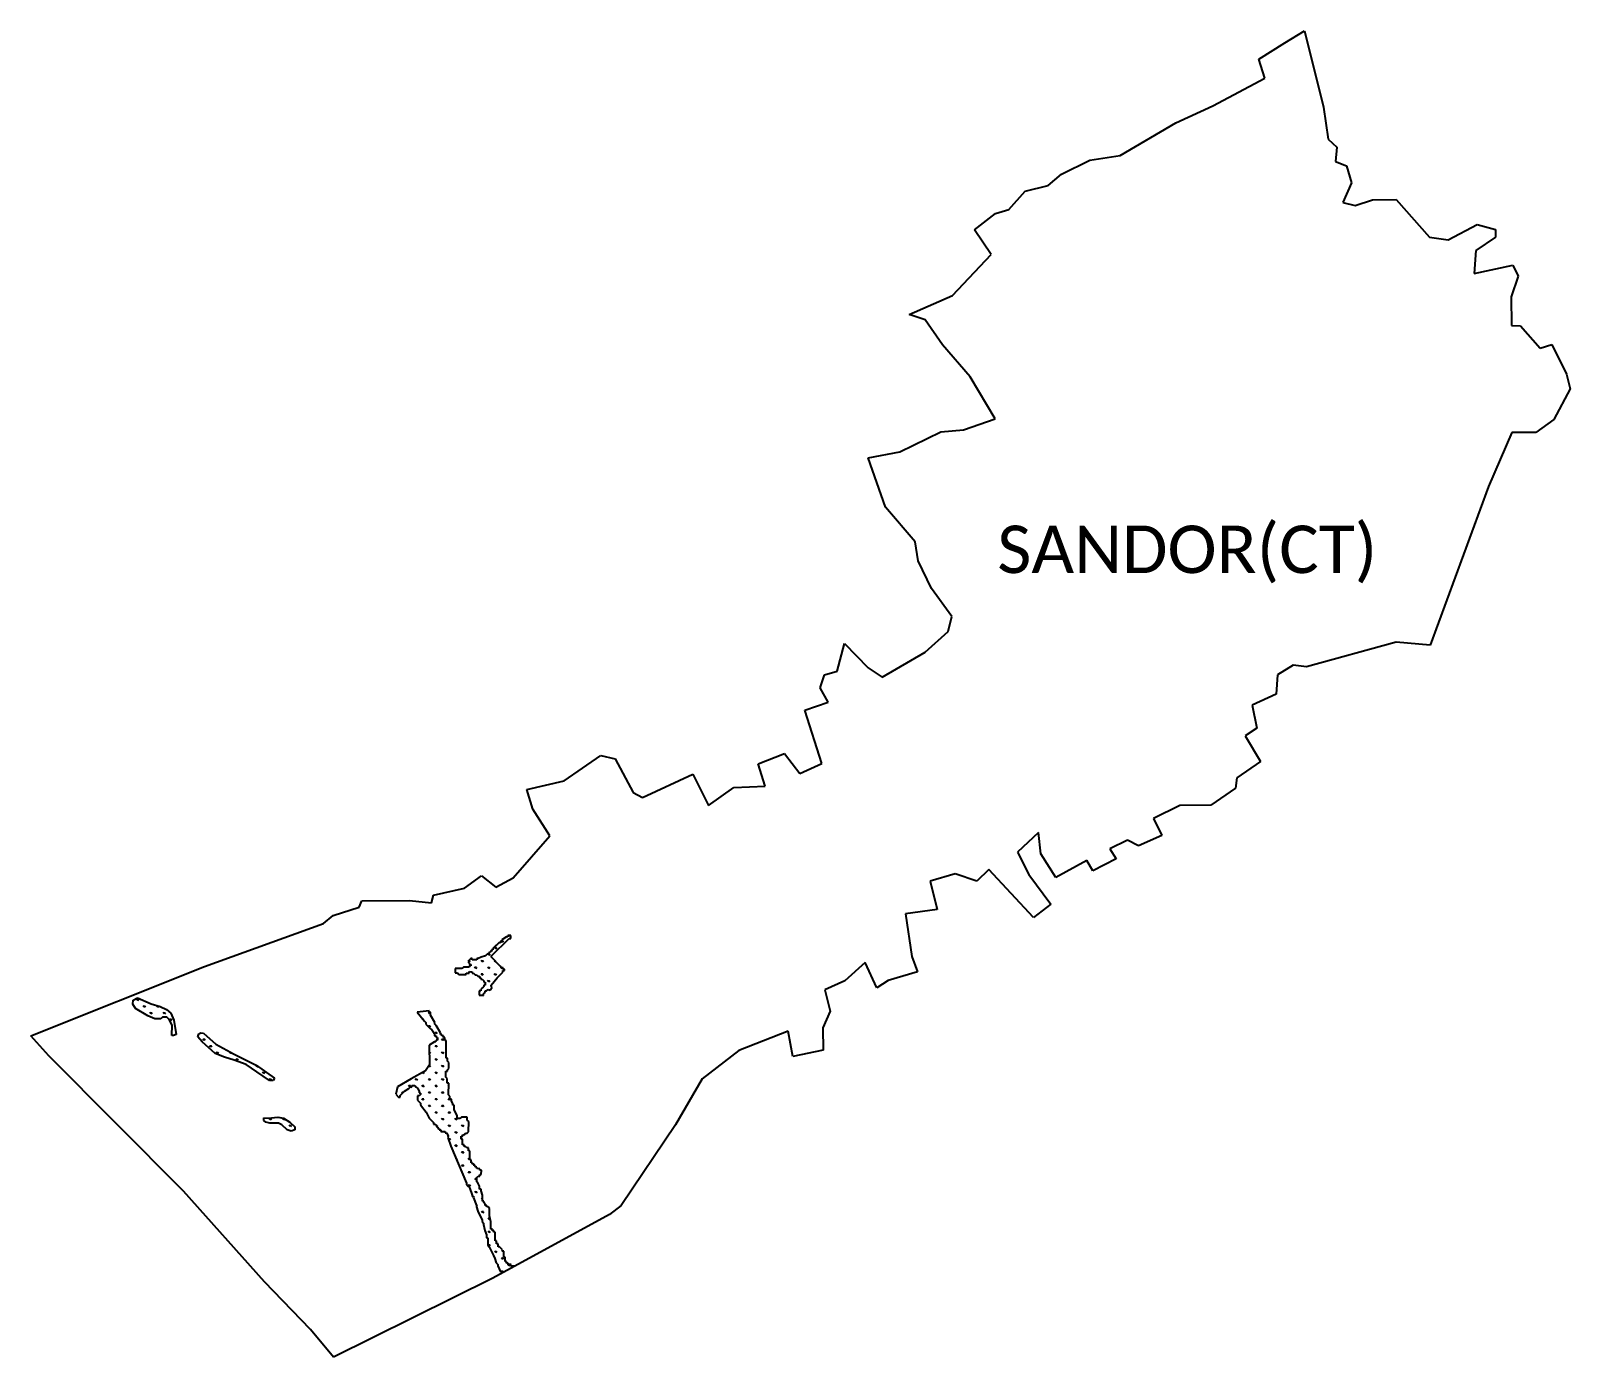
# Model space of a CAD drawing. Header units: metres. Extents: x 266693 to 270862, y 2139909 to 2143501.
import ezdxf

# ---------------------------------------------------------------- set-up
doc = ezdxf.new("R2010")
doc.units = ezdxf.units.M
for name, color, linetype in [('MANGROOVES', 112, 'Continuous'), ('village', 3, 'Continuous'), ('VILLAGE NAME', 250, 'Continuous')]:
    doc.layers.add(name, color=color, linetype=linetype)
doc.styles.add('MtXpl_Calibri', font='calibri.ttf')

msp = doc.modelspace()

# ---------------------------------------------------------------- linework, layer by layer
at = {"layer": 'MANGROOVES'}
for p, q in [((267940.6, 2140996.2), (267988.9, 2141043.3)), ((267981, 2141047.4), (267969, 2141039.6)), ((267969, 2141039.6), (267969, 2141035.6)), ((267985, 2141047.3), (267981, 2141047.4)), ((267985.1, 2141051.3), (267985, 2141047.3)), ((267989.1, 2141051.3), (267985.1, 2141051.3)), ((267988.9, 2141043.3), (267992.9, 2141043.3)), ((267993, 2141051.2), (267989.1, 2141051.3)), ((267992.9, 2141043.3), (267993, 2141047.2)), ((267993, 2141047.2), (267993, 2141051.2)), ((267924.7, 2140996.4), (267912.7, 2140992.6)), ((267928.7, 2141000.3), (267924.7, 2140996.4)), ((267932.7, 2141000.3), (267928.7, 2141000.3)), ((267932.8, 2141004.2), (267932.7, 2141000.3)), ((267936.7, 2141004.2), (267932.8, 2141004.2)), ((267936.8, 2141008.2), (267936.7, 2141004.2)), ((267940.8, 2141008.1), (267936.8, 2141008.2)), ((267940.6, 2140992.2), (267940.6, 2140996.2)), ((267944.8, 2141012), (267940.8, 2141012.1)), ((267940.8, 2141012.1), (267940.8, 2141008.1)), ((267952.9, 2141023.9), (267944.8, 2141016)), ((267944.8, 2141016), (267944.8, 2141012)), ((267956.9, 2141027.8), (267952.9, 2141023.9)), ((267961, 2141031.7), (267956.9, 2141027.8)), ((267964.9, 2141031.7), (267961, 2141031.7)), ((267965, 2141035.7), (267964.9, 2141031.7)), ((267969, 2141035.6), (267965, 2141035.7)), ((267842.7, 2140961.6), (267842.5, 2140949.7)), ((267844.7, 2140961.6), (267842.7, 2140961.6)), ((267848.7, 2140961.5), (267844.7, 2140961.6)), ((267852.6, 2140961.5), (267848.7, 2140961.5)), ((267856.6, 2140961.4), (267852.6, 2140961.5)), ((267860.6, 2140961.4), (267856.6, 2140961.4)), ((267864.6, 2140965.3), (267860.6, 2140961.4)), ((267868.6, 2140965.3), (267864.6, 2140965.3)), ((267872.6, 2140965.2), (267868.6, 2140965.3)), ((267876.6, 2140965.2), (267872.6, 2140965.2)), ((267880.5, 2140965.1), (267876.6, 2140965.2)), ((267884.8, 2140988.9), (267876.8, 2140981.1)), ((267876.8, 2140981.1), (267880.7, 2140977.1)), ((267880.3, 2140949.2), (267880.4, 2140953.2)), ((267880.4, 2140953.2), (267884.4, 2140953.1)), ((267880.6, 2140969.1), (267880.5, 2140965.1)), ((267880.7, 2140977.1), (267880.6, 2140973.1)), ((267880.6, 2140973.1), (267884.6, 2140973)), ((267884.6, 2140969), (267880.6, 2140969.1)), ((267884.4, 2140953.1), (267888.3, 2140953.1)), ((267884.6, 2140973), (267884.6, 2140969)), ((267888.8, 2140988.9), (267884.8, 2140988.9)), ((267888.3, 2140953.1), (267888.3, 2140949.1)), ((267888.7, 2140984.9), (267888.8, 2140988.9)), ((267892.7, 2140984.9), (267888.7, 2140984.9)), ((267896.7, 2140984.8), (267892.7, 2140984.9)), ((267900.7, 2140984.8), (267896.7, 2140984.8)), ((267904.7, 2140988.7), (267900.7, 2140988.7)), ((267900.7, 2140988.7), (267900.7, 2140984.8)), ((267912.7, 2140992.6), (267904.7, 2140988.7)), ((267964.1, 2140968), (267940.6, 2140992.2)), ((267968, 2140964), (267964.1, 2140968)), ((267972, 2140963.9), (267968, 2140964)), ((267971.9, 2140952), (267971.9, 2140956)), ((267971.9, 2140956), (267975.9, 2140955.9)), ((267972, 2140960), (267972, 2140963.9)), ((267975.9, 2140959.9), (267972, 2140960)), ((267975.9, 2140955.9), (267975.9, 2140959.9)), ((267842.5, 2140949.7), (267844.5, 2140949.7)), ((267844.5, 2140949.7), (267848.5, 2140949.6)), ((267848.5, 2140949.6), (267852.4, 2140945.6)), ((267852.4, 2140945.6), (267856.4, 2140945.5)), ((267856.4, 2140945.5), (267860.4, 2140945.5)), ((267860.4, 2140945.5), (267864.4, 2140945.4)), ((267864.4, 2140945.4), (267868.3, 2140945.4)), ((267868.3, 2140945.4), (267872.3, 2140945.3)), ((267872.3, 2140945.3), (267872.4, 2140949.3)), ((267872.4, 2140949.3), (267876.4, 2140949.3)), ((267876.4, 2140949.3), (267880.3, 2140949.2)), ((267888.3, 2140949.1), (267892.3, 2140949.1)), ((267892.3, 2140949.1), (267896.2, 2140945)), ((267896.2, 2140945), (267900.2, 2140945)), ((267900.2, 2140945), (267904.1, 2140940.9)), ((267904.1, 2140940.9), (267908.1, 2140940.9)), ((267908.1, 2140940.9), (267908, 2140936.9)), ((267908, 2140936.9), (267912, 2140936.9)), ((267919.7, 2140912.9), (267911.6, 2140905)), ((267912, 2140936.9), (267912, 2140932.9)), ((267912, 2140932.9), (267915.9, 2140932.8)), ((267915.9, 2140932.8), (267919.9, 2140928.8)), ((267923.7, 2140916.8), (267919.7, 2140916.9)), ((267919.7, 2140916.9), (267919.7, 2140912.9)), ((267919.9, 2140928.8), (267919.8, 2140924.8)), ((267919.8, 2140924.8), (267923.8, 2140924.8)), ((267923.8, 2140924.8), (267923.7, 2140920.8)), ((267923.7, 2140920.8), (267923.7, 2140916.8)), ((267936.9, 2140902.9), (267942.8, 2140911.5)), ((267939.5, 2140912.6), (267939.6, 2140916.6)), ((267942.8, 2140911.5), (267939.5, 2140912.6)), ((267939.6, 2140916.6), (267955.8, 2140936.3)), ((267955.8, 2140936.3), (267963.8, 2140944.2)), ((267963.8, 2140944.2), (267971.9, 2140952)), ((266969.5, 2140865.3), (266970, 2140876.3)), ((266970, 2140876.3), (266981.7, 2140882.5)), ((266981.7, 2140882.5), (267019.3, 2140866.5)), ((267907.5, 2140893.2), (267907.4, 2140889.2)), ((267907.4, 2140889.2), (267911.4, 2140889.1)), ((267907.6, 2140901.1), (267907.5, 2140897.1)), ((267907.5, 2140897.1), (267907.5, 2140893.2)), ((267911.5, 2140901.1), (267907.6, 2140901.1)), ((267911.4, 2140889.1), (267915.4, 2140889.1)), ((267911.6, 2140905), (267911.5, 2140901.1)), ((267915.4, 2140889.1), (267919.3, 2140889)), ((267919.3, 2140889), (267919.4, 2140893)), ((267919.4, 2140893), (267923.4, 2140896.9)), ((267923.4, 2140896.9), (267923.5, 2140900.9)), ((267923.5, 2140900.9), (267927.5, 2140900.9)), ((267927.5, 2140900.9), (267931.5, 2140904.8)), ((267931.5, 2140904.8), (267936.9, 2140902.9)), ((266976.4, 2140853.7), (266969.5, 2140865.3)), ((267009.8, 2140833.4), (266976.4, 2140853.7)), ((267029.2, 2140825.5), (267009.8, 2140833.4)), ((267019.3, 2140866.5), (267043.6, 2140858.9)), ((267043.6, 2140858.9), (267060.8, 2140850.8)), ((267050.1, 2140830), (267044.9, 2140825.3)), ((267061.6, 2140829.9), (267050.1, 2140830)), ((267060.8, 2140850.8), (267072.7, 2140841.2)), ((267068.2, 2140823.7), (267061.6, 2140829.9)), ((267072.7, 2140841.2), (267080.8, 2140821.6)), ((267771.6, 2140847.1), (267739.7, 2140843.6)), ((267739.7, 2140843.6), (267759.3, 2140819.5)), ((267771.6, 2140843.2), (267771.6, 2140847.1)), ((267775.5, 2140843.1), (267771.6, 2140843.2)), ((267775.4, 2140835.2), (267775.5, 2140843.1)), ((267787.1, 2140815.1), (267775.4, 2140835.2)), ((267044.9, 2140825.3), (267029.2, 2140825.5)), ((267075.7, 2140808.3), (267068.2, 2140823.7)), ((267075.3, 2140780.4), (267075.7, 2140808.3)), ((267080.8, 2140821.6), (267087.2, 2140783.3)), ((267148.3, 2140784.6), (267153.8, 2140787.2)), ((267153.8, 2140787.2), (267160.9, 2140786.5)), ((267160.9, 2140786.5), (267194, 2140756.7)), ((267759.3, 2140819.5), (267763.3, 2140815.4)), ((267763.3, 2140815.4), (267763.2, 2140811.4)), ((267763.2, 2140811.4), (267775, 2140799.4)), ((267775, 2140799.4), (267778.9, 2140795.3)), ((267778.9, 2140795.3), (267782.8, 2140791.3)), ((267782.8, 2140791.3), (267782.8, 2140787.3)), ((267782.8, 2140787.3), (267786.8, 2140787.3)), ((267786.8, 2140787.3), (267786.7, 2140779.3)), ((267787.1, 2140811.1), (267787.1, 2140815.1)), ((267791, 2140807.1), (267787.1, 2140811.1)), ((267802.7, 2140787.1), (267791, 2140807.1)), ((267802.6, 2140783.1), (267802.7, 2140787.1)), ((267079.7, 2140780.3), (267075.3, 2140780.4)), ((267087.2, 2140783.3), (267079.7, 2140780.3)), ((267145.9, 2140776.4), (267148.3, 2140784.6)), ((267157.5, 2140763.5), (267145.9, 2140776.4)), ((267192, 2140732), (267157.5, 2140763.5)), ((267194, 2140756.7), (267244.3, 2140729.5)), ((267786.5, 2140763.4), (267772, 2140754.4)), ((267772, 2140754.4), (267773.1, 2140700.9)), ((267790.4, 2140763.3), (267786.5, 2140763.4)), ((267786.7, 2140779.3), (267790.6, 2140779.3)), ((267790.5, 2140767.3), (267790.4, 2140763.3)), ((267794.5, 2140767.3), (267790.5, 2140767.3)), ((267790.6, 2140779.3), (267790.6, 2140775.3)), ((267790.6, 2140775.3), (267794.6, 2140775.2)), ((267794.6, 2140775.2), (267794.5, 2140767.3)), ((267806.6, 2140783), (267802.6, 2140783.1)), ((267806.5, 2140779.1), (267806.6, 2140783)), ((267810.5, 2140779), (267806.5, 2140779.1)), ((267810.5, 2140775), (267810.5, 2140779)), ((267814.5, 2140775), (267810.5, 2140775)), ((267814.4, 2140767), (267814.5, 2140775)), ((267818.3, 2140767), (267814.4, 2140767)), ((267817.7, 2140719.2), (267818.3, 2140767)), ((267217.8, 2140721.3), (267192, 2140732)), ((267243.9, 2140713.3), (267217.8, 2140721.3)), ((267276.5, 2140701.9), (267243.9, 2140713.3)), ((267244.3, 2140729.5), (267303.6, 2140699.6)), ((267821.7, 2140719.2), (267817.7, 2140719.2)), ((267821.6, 2140711.2), (267821.7, 2140719.2)), ((267825.5, 2140707.2), (267821.6, 2140711.2)), ((267825.3, 2140691.3), (267825.5, 2140707.2)), ((267305.1, 2140682.3), (267276.5, 2140701.9)), ((267303.6, 2140699.6), (267353.2, 2140664.8)), ((267339.5, 2140658.8), (267305.1, 2140682.3)), ((267353.2, 2140664.8), (267349.7, 2140658.6)), ((267723.5, 2140662.9), (267685.8, 2140641)), ((267762.1, 2140684.2), (267723.5, 2140662.9)), ((267773.1, 2140700.9), (267762.1, 2140684.2)), ((267817.1, 2140667.5), (267817.3, 2140683.4)), ((267821, 2140663.5), (267817.1, 2140667.5)), ((267817.3, 2140683.4), (267821.2, 2140683.4)), ((267820.8, 2140651.6), (267821, 2140663.5)), ((267821.2, 2140683.4), (267821.3, 2140687.4)), ((267821.3, 2140687.4), (267825.3, 2140691.3)), ((267349.7, 2140658.6), (267339.5, 2140658.8)), ((267685.8, 2140641), (267681.4, 2140621.3)), ((267681.4, 2140621.3), (267689.1, 2140613.5)), ((267693.1, 2140617.4), (267701.1, 2140625.2)), ((267701.1, 2140625.2), (267705.2, 2140629.2)), ((267705.2, 2140629.2), (267717.2, 2140637)), ((267717.2, 2140637), (267721.2, 2140640.9)), ((267721.2, 2140640.9), (267725.2, 2140640.8)), ((267725.2, 2140640.8), (267725.3, 2140644.8)), ((267725.3, 2140644.8), (267733.2, 2140644.7)), ((267733.2, 2140644.7), (267737.1, 2140640.7)), ((267737.1, 2140640.7), (267741.1, 2140636.7)), ((267741.1, 2140636.7), (267744.9, 2140628.7)), ((267748.8, 2140620.6), (267744.8, 2140616.7)), ((267744.9, 2140628.7), (267744.9, 2140624.7)), ((267744.9, 2140624.7), (267748.9, 2140624.6)), ((267748.9, 2140624.6), (267748.8, 2140620.6)), ((267824.8, 2140651.5), (267820.8, 2140651.6)), ((267824.4, 2140619.7), (267824.8, 2140651.5)), ((267828.3, 2140615.6), (267824.4, 2140619.7)), ((267689.1, 2140613.5), (267693, 2140613.4)), ((267693, 2140613.4), (267693.1, 2140617.4)), ((267740.8, 2140616.8), (267740.7, 2140604.8)), ((267740.7, 2140604.8), (267748.5, 2140596.8)), ((267744.8, 2140616.7), (267740.8, 2140616.8)), ((267748.5, 2140596.8), (267748.5, 2140592.8)), ((267748.5, 2140592.8), (267764.1, 2140572.7)), ((267828.2, 2140607.7), (267828.3, 2140615.6)), ((267832.2, 2140607.6), (267828.2, 2140607.7)), ((267832.2, 2140603.7), (267832.2, 2140607.6)), ((267836, 2140595.7), (267832.2, 2140603.7)), ((267836, 2140591.7), (267836, 2140595.7)), ((267840, 2140591.6), (267836, 2140591.7)), ((267839.8, 2140579.7), (267840, 2140591.6)), ((267843.7, 2140571.7), (267839.8, 2140579.7)), ((267324.1, 2140550), (267324.2, 2140557.4)), ((267329.5, 2140545.3), (267324.1, 2140550)), ((267324.2, 2140557.4), (267336.1, 2140556.8)), ((267340.5, 2140543), (267329.5, 2140545.3)), ((267336.1, 2140556.8), (267362.4, 2140559)), ((267364, 2140542.7), (267340.5, 2140543)), ((267362.4, 2140559), (267377.3, 2140556.5)), ((267373.4, 2140538.5), (267364, 2140542.7)), ((267387.8, 2140525), (267373.4, 2140538.5)), ((267377.3, 2140556.5), (267394.5, 2140545.8)), ((267394.5, 2140545.8), (267408.1, 2140532.8)), ((267764.1, 2140572.7), (267771.9, 2140556.7)), ((267771.9, 2140556.7), (267775.8, 2140552.7)), ((267775.8, 2140552.7), (267779.7, 2140548.6)), ((267779.7, 2140548.6), (267783.7, 2140544.6)), ((267783.7, 2140544.6), (267783.6, 2140540.6)), ((267783.6, 2140540.6), (267787.6, 2140540.6)), ((267787.6, 2140540.6), (267791.5, 2140536.5)), ((267791.5, 2140536.5), (267791.5, 2140532.6)), ((267847.6, 2140563.7), (267843.7, 2140571.7)), ((267847.4, 2140555.7), (267847.6, 2140563.7)), ((267855.4, 2140555.6), (267847.4, 2140555.7)), ((267859.4, 2140559.5), (267855.4, 2140555.6)), ((267875.3, 2140559.3), (267859.4, 2140559.5)), ((267875.2, 2140551.4), (267875.3, 2140559.3)), ((267879.2, 2140547.4), (267875.2, 2140551.4)), ((267878.8, 2140519.5), (267879.2, 2140547.4)), ((267398, 2140520.8), (267387.8, 2140525)), ((267408, 2140525.3), (267398, 2140520.8)), ((267408.1, 2140532.8), (267408, 2140525.3)), ((267791.5, 2140532.6), (267795.4, 2140532.5)), ((267795.4, 2140532.5), (267795.4, 2140528.5)), ((267795.4, 2140528.5), (267799.4, 2140528.5)), ((267799.4, 2140528.5), (267799.3, 2140524.5)), ((267799.3, 2140524.5), (267803.3, 2140524.5)), ((267803.3, 2140524.5), (267803.2, 2140520.5)), ((267803.2, 2140520.5), (267815.2, 2140520.3)), ((267815.2, 2140520.3), (267815.1, 2140516.3)), ((267815.1, 2140516.3), (267819.1, 2140516.3)), ((267819.1, 2140516.3), (267823, 2140508.3)), ((267823, 2140508.3), (267822.9, 2140504.3)), ((267822.9, 2140504.3), (267830.6, 2140480.3)), ((267858.7, 2140499.9), (267858.8, 2140507.8)), ((267862.6, 2140499.8), (267858.7, 2140499.9)), ((267858.8, 2140507.8), (267862.7, 2140507.8)), ((267862.4, 2140483.9), (267862.6, 2140499.8)), ((267862.7, 2140507.8), (267862.8, 2140511.8)), ((267862.8, 2140511.8), (267866.8, 2140511.7)), ((267866.8, 2140511.7), (267870.8, 2140515.6)), ((267870.8, 2140515.6), (267874.8, 2140515.6)), ((267874.8, 2140515.6), (267878.8, 2140519.5)), ((267830.6, 2140480.3), (267873.1, 2140380.3)), ((267866.4, 2140483.9), (267862.4, 2140483.9)), ((267866.4, 2140479.9), (267866.4, 2140483.9)), ((267870.3, 2140479.8), (267866.4, 2140479.9)), ((267874.3, 2140475.8), (267870.3, 2140479.8)), ((267878.3, 2140475.7), (267874.3, 2140475.8)), ((267878.1, 2140467.8), (267878.3, 2140475.7)), ((267882.1, 2140467.7), (267878.1, 2140467.8)), ((267881.8, 2140443.9), (267882.1, 2140467.7)), ((267885.8, 2140443.8), (267881.8, 2140443.9)), ((267885.7, 2140435.9), (267885.8, 2140443.8)), ((267889.7, 2140435.8), (267885.7, 2140435.9)), ((267889.6, 2140431.8), (267889.7, 2140435.8)), ((267893.6, 2140431.8), (267889.6, 2140431.8)), ((267893.6, 2140427.8), (267893.6, 2140431.8)), ((267897.5, 2140427.8), (267893.6, 2140427.8)), ((267897.5, 2140423.8), (267897.5, 2140427.8)), ((267901.5, 2140423.7), (267897.5, 2140423.8)), ((267901.4, 2140419.7), (267901.5, 2140423.7)), ((267909.4, 2140419.6), (267901.4, 2140419.7)), ((267909.3, 2140415.7), (267909.4, 2140419.6)), ((267913.3, 2140415.6), (267909.3, 2140415.7)), ((267913.1, 2140403.7), (267913.3, 2140415.6)), ((267873.1, 2140380.3), (267873, 2140376.3)), ((267873, 2140376.3), (267876.9, 2140372.3)), ((267876.9, 2140372.3), (267880.9, 2140368.3)), ((267900.9, 2140383.9), (267901.1, 2140395.9)), ((267904.9, 2140379.9), (267900.9, 2140383.9)), ((267901.1, 2140395.9), (267905.1, 2140399.8)), ((267908.7, 2140371.9), (267904.9, 2140379.9)), ((267905.1, 2140399.8), (267909.1, 2140399.8)), ((267908.6, 2140364), (267908.7, 2140371.9)), ((267909.1, 2140399.8), (267909.2, 2140403.7)), ((267909.2, 2140403.7), (267913.1, 2140403.7)), ((267880.9, 2140368.3), (267888.6, 2140348.3)), ((267888.6, 2140348.3), (267888.5, 2140344.3)), ((267888.5, 2140344.3), (267892.5, 2140344.3)), ((267892.5, 2140344.3), (267892.4, 2140340.3)), ((267892.4, 2140340.3), (267900.1, 2140320.3)), ((267912.6, 2140363.9), (267908.6, 2140364)), ((267912.6, 2140359.9), (267912.6, 2140363.9)), ((267916.4, 2140347.9), (267912.6, 2140359.9)), ((267916.2, 2140332), (267916.4, 2140347.9)), ((267920.2, 2140332), (267916.2, 2140332)), ((267920.1, 2140328), (267920.2, 2140332)), ((267924, 2140324), (267920.1, 2140328)), ((267900.1, 2140320.3), (267900.1, 2140316.3)), ((267900.1, 2140316.3), (267903.9, 2140304.3)), ((267903.9, 2140304.3), (267915.5, 2140280.3)), ((267924, 2140320), (267924, 2140324)), ((267928, 2140319.9), (267924, 2140320)), ((267927.9, 2140316), (267928, 2140319.9)), ((267931.9, 2140315.9), (267927.9, 2140316)), ((267935.8, 2140311.9), (267931.9, 2140315.9)), ((267935.6, 2140292), (267935.8, 2140311.9)), ((267939.3, 2140276), (267935.6, 2140292)), ((267915.5, 2140280.3), (267915.5, 2140276.3)), ((267915.5, 2140276.3), (267919.4, 2140272.3)), ((267919.4, 2140272.3), (267919.4, 2140268.3)), ((267919.4, 2140268.3), (267923.1, 2140252.4)), ((267923.1, 2140252.4), (267927, 2140240.4)), ((267939.1, 2140256.1), (267939.3, 2140276)), ((267943.1, 2140256.1), (267939.1, 2140256.1)), ((267943, 2140252.1), (267943.1, 2140256.1)), ((267947, 2140252.1), (267943, 2140252.1)), ((267946.9, 2140248.1), (267947, 2140252.1)), ((267950.9, 2140248), (267946.9, 2140248.1)), ((267950.6, 2140224.2), (267950.9, 2140248)), ((267927, 2140240.4), (267926.9, 2140232.4)), ((267926.9, 2140232.4), (267930.8, 2140232.4)), ((267930.8, 2140232.4), (267930.6, 2140212.5)), ((267930.6, 2140212.5), (267934.5, 2140208.4)), ((267934.5, 2140208.4), (267938.4, 2140200.4)), ((267954.6, 2140224.1), (267950.6, 2140224.2)), ((267954.5, 2140216.1), (267954.6, 2140224.1)), ((267958.5, 2140216.1), (267954.5, 2140216.1)), ((267958.4, 2140208.1), (267958.5, 2140216.1)), ((267962.3, 2140208.1), (267958.4, 2140208.1)), ((267966.3, 2140204.1), (267962.3, 2140208.1)), ((267970.2, 2140200), (267966.3, 2140204.1)), ((267938.4, 2140200.4), (267946.1, 2140184.4)), ((267946.1, 2140184.4), (267950, 2140176.4)), ((267950, 2140176.4), (267953.8, 2140164.4)), ((267953.8, 2140164.4), (267957.8, 2140160.4)), ((267970.1, 2140196.1), (267970.2, 2140200)), ((267974.1, 2140196), (267970.1, 2140196.1)), ((267973.9, 2140180.1), (267974.1, 2140196)), ((267977.9, 2140180), (267973.9, 2140180.1)), ((267977.7, 2140168.1), (267977.9, 2140180)), ((267981.7, 2140168.1), (267977.7, 2140168.1)), ((267981.7, 2140164.1), (267981.7, 2140168.1)), ((267985.7, 2140164), (267981.7, 2140164.1)), ((267985.6, 2140160), (267985.7, 2140164)), ((267957.8, 2140160.4), (267957.7, 2140156.4)), ((267957.7, 2140156.4), (267965.5, 2140140.4)), ((267965.5, 2140140.4), (267969.4, 2140140.4)), ((267969.4, 2140140.4), (267969.4, 2140137.1)), ((267993.6, 2140159.9), (267985.6, 2140160)), ((267993.5, 2140156), (267993.6, 2140159.9)), ((268003.9, 2140155.8), (267993.5, 2140156))]:
    msp.add_line(p, q, dxfattribs=at)
at = {"layer": 'MANGROOVES', "linetype": 'Continuous'}
for p, q in [((267970.7, 2141033.1), (267970.8, 2141037.9)), ((267970.7, 2141033.1), (267974.1, 2141036.5)), ((267988.9, 2141050.9), (267988.5, 2141051.3)), ((267988.9, 2141050.9), (267988.9, 2141051.3)), ((267988.9, 2141050.9), (267989.3, 2141051.3)), ((267934.4, 2140997.7), (267931.8, 2141000.3)), ((267934.4, 2140997.7), (267934.4, 2141002.5)), ((267934.4, 2140997.7), (267937.8, 2141001)), ((267952.5, 2141015.4), (267949.2, 2141018.8)), ((267952.5, 2141015.4), (267952.6, 2141020.2)), ((267952.5, 2141015.4), (267956, 2141018.7)), ((267970.7, 2141033.1), (267968.3, 2141035.6)), ((267862.1, 2140962.7), (267862, 2140962.8)), ((267862.1, 2140962.7), (267864.8, 2140965.3)), ((267862.1, 2140962.7), (267862.1, 2140962.8)), ((267880.2, 2140980.4), (267878.2, 2140982.5)), ((267880.2, 2140980.4), (267880.3, 2140984.5)), ((267880.2, 2140980.4), (267883.7, 2140983.7)), ((267898, 2140962.2), (267894.7, 2140965.6)), ((267898, 2140962.2), (267898, 2140967)), ((267898, 2140962.2), (267901.4, 2140965.6)), ((267916.2, 2140980), (267912.8, 2140983.4)), ((267916.2, 2140980), (267916.2, 2140984.7)), ((267916.2, 2140980), (267919.6, 2140983.3)), ((267933.9, 2140961.8), (267930.6, 2140965.2)), ((267933.9, 2140961.8), (267934, 2140966.5)), ((267933.9, 2140961.8), (267937.3, 2140965.1)), ((267952.1, 2140979.5), (267948.8, 2140982.9)), ((267952.1, 2140979.5), (267952.1, 2140980.4)), ((267952.1, 2140979.5), (267952.5, 2140979.9)), ((267969.8, 2140961.3), (267966.5, 2140964.7)), ((267969.8, 2140961.3), (267969.8, 2140964)), ((267969.8, 2140961.3), (267972, 2140963.5)), ((267843.9, 2140949.7), (267843.9, 2140949.7)), ((267879.9, 2140949.2), (267879.9, 2140949.3)), ((267915.7, 2140944), (267912.4, 2140947.5)), ((267915.2, 2140908.1), (267918.7, 2140911.4)), ((267915.7, 2140944), (267915.8, 2140948.8)), ((267915.7, 2140944), (267919.1, 2140947.4)), ((267933.4, 2140925.9), (267930.1, 2140929.3)), ((267933.4, 2140925.9), (267933.5, 2140930.6)), ((267933.4, 2140925.9), (267936.8, 2140929.2)), ((267951.6, 2140943.6), (267948.3, 2140947)), ((267951.6, 2140943.6), (267951.7, 2140948.3)), ((267951.6, 2140943.6), (267955, 2140946.9)), ((266983, 2140875.1), (266979.6, 2140878.5)), ((266983, 2140875.1), (266983, 2140879.9)), ((266983, 2140875.1), (266986.4, 2140878.5)), ((267915.2, 2140908.1), (267915, 2140908.4)), ((267915.2, 2140908.1), (267915.3, 2140908.6)), ((267001, 2140857.1), (266997.6, 2140860.5)), ((267001, 2140857.1), (267001, 2140861.9)), ((267001, 2140857.1), (267004.3, 2140860.5)), ((267018.9, 2140839.2), (267015.6, 2140842.5)), ((267018.9, 2140839.2), (267018.9, 2140843.9)), ((267018.9, 2140839.2), (267022.3, 2140842.5)), ((267036.9, 2140857.1), (267033.5, 2140860.5)), ((267036.9, 2140857.1), (267036.9, 2140861)), ((267036.9, 2140857.1), (267039.8, 2140860.1)), ((267054.9, 2140839.2), (267051.5, 2140842.5)), ((267054.9, 2140839.2), (267054.9, 2140843.9)), ((267054.9, 2140839.2), (267058.2, 2140842.5)), ((267740.6, 2140842.5), (267740.7, 2140842.5)), ((267773.3, 2140839.2), (267769.9, 2140842.5)), ((267773.3, 2140839.2), (267773.3, 2140843.1)), ((267773.3, 2140839.2), (267775.5, 2140841.4)), ((267036.9, 2140825.4), (267036.9, 2140826)), ((267072.8, 2140821.2), (267069.4, 2140824.6)), ((267072.8, 2140821.2), (267072.8, 2140826)), ((267072.8, 2140821.2), (267076.2, 2140824.6)), ((267075.4, 2140787.9), (267076.2, 2140788.7)), ((267755.3, 2140824.4), (267755.3, 2140826)), ((267756.7, 2140822.6), (267758.7, 2140824.6)), ((267773.3, 2140803.3), (267769.9, 2140806.6)), ((267773.3, 2140803.3), (267773.3, 2140808)), ((267773.3, 2140803.3), (267776.6, 2140806.6)), ((267791.2, 2140785.3), (267787.9, 2140788.7)), ((267791.2, 2140785.3), (267791.2, 2140790.1)), ((267791.2, 2140785.3), (267794.6, 2140788.7)), ((267162.6, 2140767.3), (267159.3, 2140770.7)), ((267162.6, 2140767.3), (267162.6, 2140772.1)), ((267162.6, 2140767.3), (267166, 2140770.7)), ((267180.6, 2140749.4), (267177.2, 2140752.7)), ((267180.6, 2140749.4), (267180.6, 2140754.1)), ((267180.6, 2140749.4), (267183.9, 2140752.7)), ((267791.2, 2140749.4), (267787.9, 2140752.7)), ((267791.2, 2140749.4), (267791.2, 2140754.1)), ((267791.2, 2140749.4), (267794.6, 2140752.7)), ((267809.2, 2140767.3), (267805.8, 2140770.7)), ((267809.2, 2140767.3), (267809.2, 2140772.1)), ((267809.2, 2140767.3), (267812.6, 2140770.7)), ((267198.5, 2140731.4), (267195.2, 2140734.8)), ((267198.5, 2140731.4), (267198.5, 2140736.2)), ((267198.5, 2140731.4), (267201.9, 2140734.8)), ((267234.5, 2140731.4), (267231.1, 2140734.8)), ((267234.5, 2140731.4), (267234.5, 2140734.8)), ((267234.5, 2140731.4), (267236.7, 2140733.6)), ((267252.4, 2140713.5), (267249.1, 2140716.8)), ((267252.4, 2140713.5), (267252.4, 2140718.2)), ((267252.4, 2140713.5), (267255.8, 2140716.8)), ((267773.3, 2140731.4), (267772.4, 2140732.3)), ((267773.3, 2140731.4), (267773.3, 2140736.2)), ((267773.3, 2140731.4), (267776.6, 2140734.8)), ((267791.2, 2140713.5), (267787.9, 2140716.8)), ((267791.2, 2140713.5), (267791.2, 2140718.2)), ((267791.2, 2140713.5), (267794.6, 2140716.8)), ((267809.2, 2140731.4), (267805.8, 2140734.8)), ((267809.2, 2140731.4), (267809.2, 2140736.2)), ((267809.2, 2140731.4), (267812.6, 2140734.8)), ((267306.3, 2140695.5), (267302.9, 2140698.9)), ((267306.3, 2140695.5), (267306.3, 2140697.8)), ((267306.3, 2140695.5), (267307.6, 2140696.8)), ((267324.3, 2140677.5), (267320.9, 2140680.9)), ((267324.3, 2140677.5), (267324.3, 2140682.3)), ((267324.3, 2140677.5), (267327.6, 2140680.9)), ((267342.2, 2140659.6), (267338.9, 2140662.9)), ((267342.2, 2140659.6), (267342.2, 2140664.3)), ((267342.2, 2140659.6), (267345.6, 2140662.9)), ((267737.4, 2140659.6), (267734, 2140662.9)), ((267737.4, 2140659.6), (267737.4, 2140664.3)), ((267737.4, 2140659.6), (267740.7, 2140662.9)), ((267755.3, 2140677.5), (267753.5, 2140679.4)), ((267755.3, 2140677.5), (267758.7, 2140680.9)), ((267755.3, 2140677.5), (267755.3, 2140680.4)), ((267773.3, 2140659.6), (267769.9, 2140662.9)), ((267773.3, 2140695.5), (267771, 2140697.7)), ((267773.3, 2140695.5), (267773.3, 2140700.3)), ((267773.3, 2140695.5), (267776.6, 2140698.9)), ((267773.3, 2140659.6), (267773.3, 2140664.3)), ((267773.3, 2140659.6), (267776.6, 2140662.9)), ((267791.2, 2140677.5), (267787.9, 2140680.9)), ((267791.2, 2140677.5), (267791.2, 2140682.3)), ((267791.2, 2140677.5), (267794.6, 2140680.9)), ((267809.2, 2140695.5), (267805.8, 2140698.9)), ((267809.2, 2140659.6), (267805.8, 2140662.9)), ((267809.2, 2140695.5), (267809.2, 2140700.3)), ((267809.2, 2140695.5), (267812.6, 2140698.9)), ((267809.2, 2140659.6), (267809.2, 2140664.3)), ((267809.2, 2140659.6), (267812.6, 2140662.9)), ((267700.5, 2140624.6), (267698.1, 2140627)), ((267701.4, 2140625.5), (267701.4, 2140628.4)), ((267719.4, 2140641.6), (267716, 2140645)), ((267719.4, 2140641.6), (267719.4, 2140646.4)), ((267719.4, 2140641.6), (267722.8, 2140645)), ((267755.3, 2140641.6), (267751.9, 2140645)), ((267755.3, 2140641.6), (267755.3, 2140646.4)), ((267755.3, 2140641.6), (267758.7, 2140645)), ((267773.3, 2140623.7), (267769.9, 2140627)), ((267773.3, 2140623.7), (267773.3, 2140628.4)), ((267773.3, 2140623.7), (267776.6, 2140627)), ((267791.2, 2140641.6), (267787.9, 2140645)), ((267791.2, 2140641.6), (267791.2, 2140646.4)), ((267791.2, 2140641.6), (267794.6, 2140645)), ((267809.2, 2140623.7), (267805.8, 2140627)), ((267809.2, 2140623.7), (267809.2, 2140628.4)), ((267809.2, 2140623.7), (267812.6, 2140627)), ((267824.7, 2140644.1), (267823.8, 2140645)), ((267755.3, 2140605.7), (267751.9, 2140609.1)), ((267755.3, 2140605.7), (267755.3, 2140610.5)), ((267755.3, 2140605.7), (267758.7, 2140609.1)), ((267773.3, 2140587.7), (267769.9, 2140591.1)), ((267773.3, 2140587.7), (267773.3, 2140592.5)), ((267773.3, 2140587.7), (267776.6, 2140591.1)), ((267791.2, 2140605.7), (267787.9, 2140609.1)), ((267791.2, 2140605.7), (267791.2, 2140610.5)), ((267791.2, 2140605.7), (267794.6, 2140609.1)), ((267809.2, 2140587.7), (267805.8, 2140591.1)), ((267809.2, 2140587.7), (267809.2, 2140592.5)), ((267809.2, 2140587.7), (267812.6, 2140591.1)), ((267827.2, 2140605.7), (267823.8, 2140609.1)), ((267827.2, 2140605.7), (267827.2, 2140610.5)), ((267827.2, 2140605.7), (267829.1, 2140607.7)), ((267342.2, 2140551.8), (267338.9, 2140555.2)), ((267342.2, 2140551.8), (267342.2, 2140556.6)), ((267342.2, 2140551.8), (267345.6, 2140555.2)), ((267378.1, 2140551.8), (267374.8, 2140555.2)), ((267378.1, 2140551.8), (267378.1, 2140556)), ((267378.1, 2140551.8), (267380.7, 2140554.4)), ((267396.1, 2140533.8), (267392.7, 2140537.2)), ((267396.1, 2140533.8), (267396.1, 2140538.6)), ((267396.1, 2140533.8), (267399.5, 2140537.2)), ((267773.3, 2140555.3), (267773.3, 2140556.6)), ((267775, 2140553.5), (267776.6, 2140555.2)), ((267791.2, 2140569.8), (267787.9, 2140573.1)), ((267791.2, 2140569.8), (267791.2, 2140574.5)), ((267791.2, 2140569.8), (267794.6, 2140573.1)), ((267791.2, 2140536.8), (267791.2, 2140538.6)), ((267791.5, 2140534.1), (267794.6, 2140537.2)), ((267809.2, 2140551.8), (267805.8, 2140555.2)), ((267809.2, 2140551.8), (267809.2, 2140556.6)), ((267809.2, 2140551.8), (267812.6, 2140555.2)), ((267827.2, 2140569.8), (267823.8, 2140573.1)), ((267827.2, 2140533.8), (267823.8, 2140537.2)), ((267827.2, 2140569.8), (267827.2, 2140574.5)), ((267827.2, 2140569.8), (267830.5, 2140573.1)), ((267827.2, 2140533.8), (267827.2, 2140538.6)), ((267827.2, 2140533.8), (267830.5, 2140537.2)), ((267845.1, 2140551.8), (267841.8, 2140555.2)), ((267845.1, 2140551.8), (267845.1, 2140556.6)), ((267845.1, 2140551.8), (267848.5, 2140555.2)), ((267863.1, 2140533.8), (267859.7, 2140537.2)), ((267863.1, 2140533.8), (267863.1, 2140538.6)), ((267863.1, 2140533.8), (267866.4, 2140537.2)), ((267809.2, 2140520.4), (267809.2, 2140520.7)), ((267827.2, 2140497.9), (267823.9, 2140501.2)), ((267827.2, 2140497.9), (267827.2, 2140502.7)), ((267827.2, 2140497.9), (267830.5, 2140501.3)), ((267845.1, 2140515.9), (267841.8, 2140519.3)), ((267845.1, 2140515.9), (267845.1, 2140520.7)), ((267845.1, 2140515.9), (267848.5, 2140519.3)), ((267862.6, 2140498.4), (267861.2, 2140499.8)), ((267878.1, 2140518.8), (267877.7, 2140519.3)), ((267845.1, 2140480), (267841.8, 2140483.3)), ((267845.1, 2140480), (267845.1, 2140484.7)), ((267845.1, 2140480), (267848.5, 2140483.3)), ((267863.1, 2140462), (267859.7, 2140465.4)), ((267863.1, 2140462), (267863.1, 2140466.8)), ((267863.1, 2140462), (267866.4, 2140465.4)), ((267845.1, 2140446.1), (267845.1, 2140448.8)), ((267845.7, 2140444.7), (267848.5, 2140447.4)), ((267863.1, 2140426.1), (267859.7, 2140429.5)), ((267863.1, 2140426.1), (267863.1, 2140430.8)), ((267863.1, 2140426.1), (267866.4, 2140429.5)), ((267881, 2140444), (267877.7, 2140447.4)), ((267881, 2140408.1), (267877.7, 2140411.5)), ((267881, 2140444), (267881, 2140448.8)), ((267881, 2140444), (267881.8, 2140444.8)), ((267881, 2140408.1), (267881, 2140412.9)), ((267881, 2140408.1), (267884.4, 2140411.5)), ((267897.5, 2140427.6), (267897.3, 2140427.8)), ((267881, 2140372.2), (267877.7, 2140375.6)), ((267881, 2140372.2), (267881, 2140377)), ((267881, 2140372.2), (267884.4, 2140375.6)), ((267899, 2140390.2), (267895.6, 2140393.5)), ((267899, 2140390.2), (267899, 2140394.9)), ((267899, 2140390.2), (267901.1, 2140392.2)), ((267899, 2140354.2), (267895.6, 2140357.6)), ((267899, 2140354.2), (267899, 2140359)), ((267899, 2140354.2), (267902.4, 2140357.6)), ((267916.3, 2140337), (267913.6, 2140339.7)), ((267900.1, 2140319.4), (267902.4, 2140321.7)), ((267917, 2140300.4), (267913.6, 2140303.7)), ((267917, 2140300.4), (267917, 2140305.1)), ((267917, 2140300.4), (267920.3, 2140303.7)), ((267934.9, 2140282.4), (267934.9, 2140287.2)), ((267919.6, 2140267.1), (267920.3, 2140267.8)), ((267934.9, 2140282.4), (267931.6, 2140285.8)), ((267934.9, 2140246.5), (267931.6, 2140249.8)), ((267934.9, 2140282.4), (267937.3, 2140284.8)), ((267934.9, 2140246.5), (267934.9, 2140251.2)), ((267934.9, 2140246.5), (267938.3, 2140249.8)), ((267934.9, 2140210.6), (267931.6, 2140213.9)), ((267934.9, 2140210.6), (267934.9, 2140215.3)), ((267934.9, 2140210.6), (267938.3, 2140213.9)), ((267950.7, 2140230.7), (267949.5, 2140231.9)), ((267952.9, 2140192.6), (267949.5, 2140196)), ((267952.9, 2140192.6), (267952.9, 2140197.4)), ((267952.9, 2140192.6), (267956.2, 2140196)), ((267970.8, 2140174.6), (267967.5, 2140178)), ((267970.8, 2140174.6), (267970.8, 2140179.4)), ((267970.8, 2140174.6), (267974.2, 2140178)), ((267969.2, 2140140.4), (267967.5, 2140142.1)), ((267970.8, 2140138.7), (267969.4, 2140140.1)), ((267970.8, 2140138.7), (267970.8, 2140143.5)), ((267970.8, 2140138.7), (267974.2, 2140142.1)), ((267988.8, 2140156.7), (267985.4, 2140160)), ((267988.8, 2140156.7), (267988.8, 2140160)), ((267988.8, 2140156.7), (267992.1, 2140160))]:
    msp.add_line(p, q, dxfattribs=at)
at = {"layer": 'village'}
for p, q in [((270089.3, 2143468.1), (270142.7, 2143501.1)), ((270142.7, 2143501.1), (270193.7, 2143294.5)), ((270019, 2143424), (270089.3, 2143468.1)), ((270035.5, 2143372.8), (270019, 2143424)), ((269894.6, 2143297.8), (270035.5, 2143372.8)), ((269793.9, 2143252.2), (269894.6, 2143297.8)), ((270193.7, 2143294.5), (270206.2, 2143207.6)), ((269643.7, 2143163.5), (269793.9, 2143252.2)), ((270206.2, 2143207.6), (270230.4, 2143185.6)), ((269561.4, 2143151.1), (269643.7, 2143163.5)), ((270230.4, 2143185.6), (270226.3, 2143147.1)), ((269484.1, 2143113.1), (269561.4, 2143151.1)), ((270226.3, 2143147.1), (270256.5, 2143135.1)), ((270256.5, 2143135.1), (270270, 2143089.5)), ((269386.3, 2143066.7), (269448.3, 2143082.1)), ((269448.3, 2143082.1), (269484.1, 2143113.1)), ((270270, 2143089.5), (270245.9, 2143036.1)), ((269341.6, 2143016.8), (269386.3, 2143066.7)), ((270279.9, 2143027.9), (270326.5, 2143043.7)), ((270326.5, 2143043.7), (270391.2, 2143043.9)), ((270391.2, 2143043.9), (270480.6, 2142941.8)), ((269249.1, 2142962.3), (269305.8, 2143006.5)), ((269305.8, 2143006.5), (269341.6, 2143016.8)), ((270245.9, 2143036.1), (270279.9, 2143027.9)), ((269294.2, 2142895.6), (269249.1, 2142962.3)), ((270531.3, 2142935), (270610.1, 2142976.1)), ((270610.1, 2142976.1), (270660.1, 2142963.3)), ((270660.1, 2142963.3), (270660.2, 2142942.6)), ((270480.6, 2142941.8), (270531.3, 2142935)), ((270660.2, 2142942.6), (270606.7, 2142905.9)), ((269189.6, 2142784.3), (269294.2, 2142895.6)), ((270606.7, 2142905.9), (270602.1, 2142844.3)), ((270602.1, 2142844.3), (270707, 2142866.7)), ((270721.5, 2142836.2), (270702.5, 2142780.9)), ((270707, 2142866.7), (270721.5, 2142836.2)), ((269071.6, 2142732.7), (269189.6, 2142784.3)), ((270702.5, 2142780.9), (270702.7, 2142702.8)), ((269115.3, 2142718.2), (269071.6, 2142732.7)), ((269162, 2142650.4), (269115.3, 2142718.2)), ((270702.7, 2142702.8), (270727.6, 2142702.4)), ((270727.6, 2142702.4), (270780.9, 2142641.3)), ((269237.2, 2142564), (269162, 2142650.4)), ((270780.9, 2142641.3), (270812.1, 2142651.5)), ((270812.1, 2142651.5), (270852.1, 2142571.5)), ((269305.1, 2142450.7), (269237.2, 2142564)), ((270852.1, 2142571.5), (270862.1, 2142531.1)), ((270862.1, 2142531.1), (270817.3, 2142448.4)), ((269046.3, 2142361.3), (269157.5, 2142415.2)), ((269157.5, 2142415.2), (269219.1, 2142420.1)), ((269219.1, 2142420.1), (269305.1, 2142450.7)), ((270704.3, 2142412.9), (270640.4, 2142267.4)), ((270768.8, 2142412.9), (270704.3, 2142412.9)), ((270817.3, 2142448.4), (270768.8, 2142412.9)), ((268961.1, 2142345.1), (269046.3, 2142361.3)), ((269007.4, 2142211.1), (268961.1, 2142345.1)), ((270640.4, 2142267.4), (270482.7, 2141837.8)), ((269088.2, 2142117.5), (269007.4, 2142211.1)), ((269096.5, 2142065.6), (269088.2, 2142117.5)), ((269132.8, 2141990.7), (269096.5, 2142065.6)), ((269187.7, 2141914.7), (269132.8, 2141990.7)), ((269177.3, 2141874.1), (269187.7, 2141914.7)), ((269115.4, 2141818.6), (269177.3, 2141874.1)), ((268876.6, 2141767.4), (268897, 2141841.9)), ((268897, 2141841.9), (268960.4, 2141775.7)), ((270391, 2141845.5), (270148.2, 2141779)), ((270482.7, 2141837.8), (270391, 2141845.5)), ((268999, 2141750.9), (269115.4, 2141818.6)), ((268831.2, 2141722.1), (268842.5, 2141757.1)), ((268842.5, 2141757.1), (268876.6, 2141767.4)), ((268960.4, 2141775.7), (268999, 2141750.9)), ((270069, 2141757.2), (270066.2, 2141704.4)), ((270112, 2141783.6), (270069, 2141757.2)), ((270148.2, 2141779), (270112, 2141783.6)), ((268852.9, 2141683.2), (268831.2, 2141722.1)), ((270066.2, 2141704.4), (270000.8, 2141675.1)), ((268789, 2141661.2), (268852.9, 2141683.2)), ((270000.8, 2141675.1), (270013, 2141612.4)), ((268835.5, 2141517.3), (268789, 2141661.2)), ((270013, 2141612.4), (269981.9, 2141592.2)), ((269981.9, 2141592.2), (270023, 2141521.9)), ((268137.5, 2141470.3), (268237.3, 2141538.2)), ((268237.3, 2141538.2), (268275.3, 2141529.5)), ((268663.2, 2141516.4), (268734.5, 2141543.8)), ((268734.5, 2141543.8), (268776.2, 2141490)), ((268275.3, 2141529.5), (268324.7, 2141438.7)), ((268681.9, 2141455.8), (268663.2, 2141516.4)), ((268776.2, 2141490), (268835.5, 2141517.3)), ((270023, 2141521.9), (269959.1, 2141478.4)), ((268036.8, 2141446.4), (268137.5, 2141470.3)), ((268349.9, 2141425), (268486.3, 2141487.7)), ((268486.3, 2141487.7), (268528.2, 2141403.4)), ((268597.5, 2141452.2), (268681.9, 2141455.8)), ((269959.1, 2141478.4), (269955.3, 2141450.5)), ((268053.1, 2141392.8), (268036.8, 2141446.4)), ((268324.7, 2141438.7), (268349.9, 2141425)), ((268528.2, 2141403.4), (268597.5, 2141452.2)), ((269955.3, 2141450.5), (269888.8, 2141403.9)), ((268098.5, 2141320.8), (268053.1, 2141392.8)), ((269804.7, 2141403.6), (269733.9, 2141368.3)), ((269888.8, 2141403.9), (269804.7, 2141403.6)), ((269421.7, 2141330.1), (269365.2, 2141276.8)), ((269428.8, 2141272.2), (269421.7, 2141330.1)), ((269733.9, 2141368.3), (269756.4, 2141322.1)), ((267999.9, 2141207.1), (268098.5, 2141320.8)), ((269662.8, 2141309.5), (269615.4, 2141286)), ((269692.9, 2141293.8), (269662.8, 2141309.5)), ((269756.4, 2141322.1), (269692.9, 2141293.8)), ((269365.2, 2141276.8), (269395.6, 2141216.4)), ((269469.3, 2141208.1), (269428.8, 2141272.2)), ((269553.4, 2141254.4), (269469.3, 2141208.1)), ((269569, 2141226), (269553.4, 2141254.4)), ((269632.6, 2141258.9), (269569, 2141226)), ((269615.4, 2141286), (269632.6, 2141258.9)), ((267867.4, 2141179.1), (267913.6, 2141212.6)), ((267913.6, 2141212.6), (267952.9, 2141181.8)), ((267952.9, 2141181.8), (267999.9, 2141207.1)), ((269196.1, 2141218), (269128.5, 2141198.3)), ((269255.1, 2141198.3), (269196.1, 2141218)), ((269287.9, 2141229.9), (269255.1, 2141198.3)), ((269408.5, 2141100), (269287.9, 2141229.9)), ((269395.6, 2141216.4), (269455.6, 2141135.9)), ((267783.7, 2141160.4), (267867.4, 2141179.1)), ((269128.5, 2141198.3), (269147.4, 2141121.8)), ((267511.8, 2141105.7), (267582.8, 2141127.4)), ((267582.8, 2141127.4), (267589.4, 2141144.6)), ((267589.4, 2141144.6), (267719.1, 2141145.8)), ((267719.1, 2141145.8), (267778.3, 2141139.9)), ((267778.3, 2141139.9), (267783.7, 2141160.4)), ((269147.4, 2141121.8), (269062.2, 2141109.9)), ((269455.6, 2141135.9), (269408.5, 2141100)), ((267163.6, 2140966.9), (267485.5, 2141083.2)), ((267485.5, 2141083.2), (267511.8, 2141105.7)), ((269062.2, 2141109.9), (269079.3, 2140994)), ((266693.1, 2140779.4), (267163.6, 2140966.9)), ((268952.9, 2140977.9), (268897.7, 2140928.3)), ((268984.5, 2140909.5), (268952.9, 2140977.9)), ((269094.2, 2140953.1), (269014.7, 2140929.4)), ((269079.3, 2140994), (269094.2, 2140953.1)), ((268897.7, 2140928.3), (268843.3, 2140903.9)), ((269014.7, 2140929.4), (268984.5, 2140909.5)), ((268843.3, 2140903.9), (268857.8, 2140846.5)), ((268857.8, 2140846.5), (268838.2, 2140801.4)), ((268743.8, 2140791.9), (268610.5, 2140740)), ((268756.5, 2140723.4), (268743.8, 2140791.9)), ((268838.2, 2140801.4), (268838.6, 2140740.3)), ((266741.6, 2140725.7), (266693.1, 2140779.4)), ((267106.4, 2140358.6), (266741.6, 2140725.7)), ((268610.5, 2140740), (268511.2, 2140663.3)), ((268838.6, 2140740.3), (268756.5, 2140723.4)), ((268511.2, 2140663.3), (268439.5, 2140538.5)), ((268439.5, 2140538.5), (268291.7, 2140320.1)), ((267326.4, 2140113.5), (267106.4, 2140358.6)), ((268260.7, 2140295.2), (267944.2, 2140123.5)), ((268291.7, 2140320.1), (268260.7, 2140295.2)), ((267944.2, 2140123.5), (267512.5, 2139909.1)), ((267450.5, 2139984), (267326.4, 2140113.5)), ((267512.5, 2139909.1), (267450.5, 2139984))]:
    msp.add_line(p, q, dxfattribs=at)

# ---------------------------------------------------------------- texts
at = {"layer": 'VILLAGE NAME', "style": 'MtXpl_Calibri'}
msp.add_text('SANDOR(CT)', height=128.65, dxfattribs=at).set_placement((269310.6, 2142032.5))

doc.saveas('drawing.dxf')
